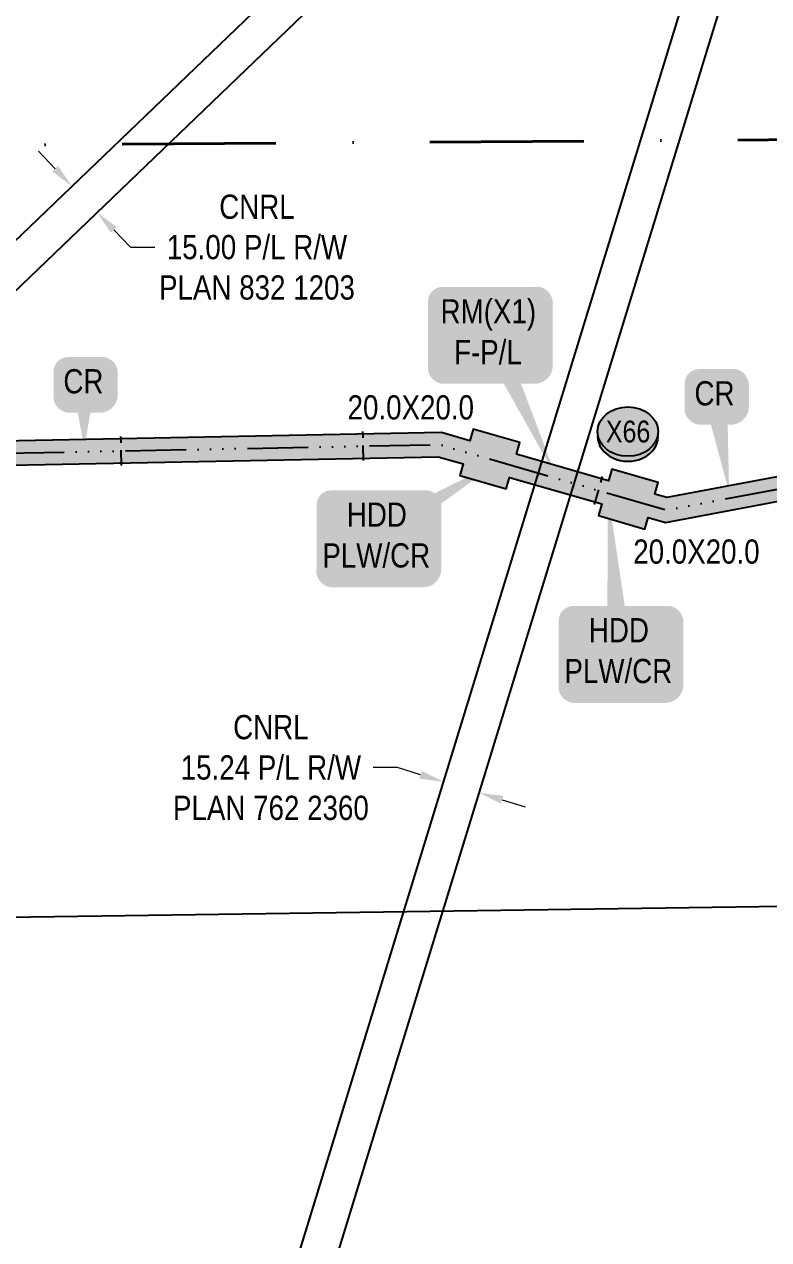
# Model space of a CAD drawing. Extents: x 72365 to 80261, y 6000112 to 6008999.
# Drawn here: x 78337 to 78645, y 6003437 to 6003939 of the extents above; entities that cross this region are included whole.
import ezdxf
from ezdxf.enums import TextEntityAlignment as Align

# ---------------------------------------------------------------- set-up
doc = ezdxf.new("R2010")
doc.units = 0
doc.header["$LTSCALE"] = 5
doc.header["$PDSIZE"] = 2.5
for name, pattern in [('COOP2', [10, 5, -1, 0, -1, 0, -1, 0, -1, 0, -1]), ('DASHDOT', [25.4, 12.7, -6.35, 0, -6.35]), ('foc-TIELINE', [1.875, 1.25, -0.625])]:
    doc.linetypes.add(name, pattern=pattern)
doc.layers.get('Defpoints').update_dxf_attribs({"color": 9})
for name, color, linetype, lineweight in [('AS-RECON EXISTING', 151, 'DASHDOT', 40), ('F-RW-T', 190, 'Continuous', 9), ('P-APEX RECON-TWS-T', 104, 'Continuous', 9)]:
    doc.layers.add(name, color=color, linetype=linetype, lineweight=lineweight)
for name, color, linetype in [('F-RW', 190, 'Continuous'), ('L-SEC', 7, 'Continuous'), ('P-APEX RECON PAY ITEMS', 240, 'Continuous'), ('P-APEX RECON-10m BUFFER', 51, 'COOP2'), ('P-APEX RECON-URBAN', 30, 'COOP2'), ('P-APEX RECON-WORK AREA', 104, 'Continuous'), ('P-BUFFER-PURPLE', 187, 'foc-TIELINE'), ('P-CROSSINGS', 250, 'Continuous')]:
    doc.layers.add(name, color=color, linetype=linetype)
doc.layers.add('P-APEX RECON-TO BE DRILLED-H', color=7, linetype='Continuous', true_color=0xffafe1)
doc.styles.add('80', font='ARIALN.TTF', dxfattribs={"height": 10})
doc.styles.add('80CG', font='ARIALN.TTF', dxfattribs={"height": 10})
doc.styles.add('80L', font='ARIALN.TTF', dxfattribs={"height": 10})
doc.styles.add('Crossing', font='ARIALN.TTF', dxfattribs={"height": 10})
doc.dimstyles.new('Compass 5 000', dxfattribs={"dimscale": 5, "dimtxt": 9, "dimasz": 2, "dimexe": 0.2, "dimexo": 0.0625, "dimgap": 0.5, "dimtad": 0, "dimtih": 1, "dimtoh": 1, "dimzin": 0, "dimdsep": 46, "dimtxsty": '80CG', "dimcen": 0.1, "dimse1": 1, "dimse2": 1, "dimclrd": 256, "dimclrt": 256, "dimaunit": 1, "dimadec": 4, "dimazin": 0, "dimtfac": 0.06, "dimtofl": 0, "dimtmove": 0, "dimatfit": 1, "dimfxl": 0.2, "dimtolj": 1, "dimtzin": 0, "dimlwd": -1, "dimarcsym": 0})

# ---------------------------------------------------------------- blocks, each defined once
blk = doc.blocks.new('*D411')
at = {"layer": 'Defpoints', "color": 0, "transparency": 16777216}
for p in [(78541.21, 6003725.61), (78555.82, 6003721.12), (78510.65, 6003626.01)]:
    blk.add_point(p, dxfattribs=at)
at = {"layer": 'F-RW-T', "transparency": 16777216}
for p, q in [((78491.53, 6003631.88), (78481.53, 6003631.88)), ((78501.09, 6003628.95), (78491.53, 6003631.88)), ((78534.81, 6003618.6), (78544.37, 6003615.66))]:
    blk.add_line(p, q, dxfattribs=at)
for points in [[(78501.58, 6003630.54), (78500.6, 6003627.35), (78510.65, 6003626.01)], [(78535.3, 6003620.19), (78534.32, 6003617), (78525.25, 6003621.53)]]:
    blk.add_solid(points, dxfattribs=at)
at = {"layer": 'F-RW-T', "transparency": 16777216, "insert": (78439.31, 6003631.88), "char_height": 10, "attachment_point": 5, "style": '80CG'}
blk.add_mtext('\\A1;CNRL\\P15.24 P/L R/W\\PPLAN 762 2360', dxfattribs=at)
blk = doc.blocks.new('*D415')
at = {"layer": 'Defpoints', "color": 0, "transparency": 16777216}
for p in [(78371.14, 6003885.44), (78381.5, 6003874.64), (78367.48, 6003861.18)]:
    blk.add_point(p, dxfattribs=at)
at = {"layer": 'F-RW-T', "transparency": 16777216}
for p, q in [((78350.19, 6003879.19), (78343.27, 6003886.4)), ((78374.4, 6003853.97), (78381.33, 6003846.75)), ((78381.33, 6003846.75), (78391.33, 6003846.75))]:
    blk.add_line(p, q, dxfattribs=at)
for points in [[(78351.39, 6003880.34), (78348.99, 6003878.04), (78357.12, 6003871.98)], [(78375.61, 6003855.12), (78373.2, 6003852.81), (78367.48, 6003861.18)]]:
    blk.add_solid(points, dxfattribs=at)
at = {"layer": 'F-RW-T', "transparency": 16777216, "insert": (78433.56, 6003846.75), "char_height": 10, "attachment_point": 5, "style": '80CG'}
blk.add_mtext('\\A1;CNRL\\P15.00 P/L R/W\\PPLAN 832 1203', dxfattribs=at)
blk = doc.blocks.new('*U1136')
at = {"true_color": 0xffffa8}
h = blk.add_hatch(color=51, dxfattribs=at)
edge = h.paths.add_edge_path()
edge.add_line((-6.5, -11.5), (6.5, -11.5))
edge.add_arc((6.5, -5.5), 6, 270, 360)
edge.add_line((12.5, -5.5), (12.5, 4))
edge.add_arc((6.5, 4), 6, 0, 90)
edge.add_line((6.5, 10), (-6.5, 10))
edge.add_arc((-6.5, 4), 6, 90, 180)
edge.add_line((-12.5, 4), (-12.5, -5.5))
edge.add_arc((-6.5, -5.5), 6, 180, 270)
at = {"color": 240, "flags": 128}
blk.add_lwpolyline([(-6.5, -11.5, 3, 3, 0), (6.5, -11.5, 3, 3, 0.414214), (12.5, -5.5, 3, 3, 0), (12.5, 4, 3, 0, 0.414214), (6.5, 10, 0, 0, 0), (-6.5, 10, 0, 0, 0.414214), (-12.5, 4, 0, 0, 0), (-12.5, -5.5, 0, 3, 0.414214)], format="xyseb", close=True, dxfattribs=at)
for points in [[(5.84, -40.93, 0, 10, 0), (0, 0, 5, 5, 0)], [(5.45, -7.08, 0, 10, 0), (0, 0, 5, 5, 0)]]:
    blk.add_lwpolyline(points, format="xyseb", dxfattribs=at)
at = {"color": 4, "style": '80'}
blk.add_attdef('OTHER_001', (-14.7, -5), '', height=10, dxfattribs=at)
blk = doc.blocks.new('*U1137')
at = {"true_color": 0xffffa8}
h = blk.add_hatch(color=51, dxfattribs=at)
edge = h.paths.add_edge_path()
edge.add_line((-19, -20), (19, -20))
edge.add_arc((19, -14), 6, 270, 360)
edge.add_line((25, -14), (25, 12.5))
edge.add_arc((19, 12.5), 6, 0, 90)
edge.add_line((19, 18.5), (-19, 18.5))
edge.add_arc((-19, 12.5), 6, 90, 180)
edge.add_line((-25, 12.5), (-25, -14))
edge.add_arc((-19, -14), 6, 180, 270)
at = {"color": 240, "flags": 128}
for points in [[(-4.66, 65.05, 0, 10, 0), (0, 0, 5, 5, 0)], [(5.45, -7.08, 0, 10, 0), (0, 0, 5, 5, 0)]]:
    blk.add_lwpolyline(points, format="xyseb", dxfattribs=at)
blk.add_lwpolyline([(-19, -20, 3, 3, 0), (19, -20, 3, 3, 0.414214), (25, -14, 3, 3, 0), (25, 12.5, 3, 0, 0.414214), (19, 18.5, 0, 0, 0), (-19, 18.5, 0, 0, 0.414214), (-25, 12.5, 0, 0, 0), (-25, -14, 0, 3, 0.414214)], format="xyseb", close=True, dxfattribs=at)
at = {"color": 4, "style": '80'}
blk.add_attdef('OTHER_001', (-14.7, -5), '', height=10, dxfattribs=at)
blk = doc.blocks.new('*U1138')
at = {"true_color": 0xffffa8}
h = blk.add_hatch(color=51, dxfattribs=at)
edge = h.paths.add_edge_path()
edge.add_line((-19, -20), (19, -20))
edge.add_arc((19, -14), 6, 270, 360)
edge.add_line((25, -14), (25, 12.5))
edge.add_arc((19, 12.5), 6, 0, 90)
edge.add_line((19, 18.5), (-19, 18.5))
edge.add_arc((-19, 12.5), 6, 90, 180)
edge.add_line((-25, 12.5), (-25, -14))
edge.add_arc((-19, -14), 6, 180, 270)
at = {"color": 240, "flags": 128}
for points in [[(50.47, 30.52, 0, 10, 0), (0, 0, 5, 5, 0)], [(5.45, -7.08, 0, 10, 0), (0, 0, 5, 5, 0)]]:
    blk.add_lwpolyline(points, format="xyseb", dxfattribs=at)
blk.add_lwpolyline([(-19, -20, 3, 3, 0), (19, -20, 3, 3, 0.414214), (25, -14, 3, 3, 0), (25, 12.5, 3, 0, 0.414214), (19, 18.5, 0, 0, 0), (-19, 18.5, 0, 0, 0.414214), (-25, 12.5, 0, 0, 0), (-25, -14, 0, 3, 0.414214)], format="xyseb", close=True, dxfattribs=at)
at = {"color": 4, "style": '80'}
blk.add_attdef('OTHER_001', (-14.7, -5), '', height=10, dxfattribs=at)
blk = doc.blocks.new('*U1139')
at = {"true_color": 0xffffa8}
h = blk.add_hatch(color=51, dxfattribs=at)
edge = h.paths.add_edge_path()
edge.add_line((-19, -20), (19, -20))
edge.add_arc((19, -14), 6, 270, 360)
edge.add_line((25, -14), (25, 12.5))
edge.add_arc((19, 12.5), 6, 0, 90)
edge.add_line((19, 18.5), (-19, 18.5))
edge.add_arc((-19, 12.5), 6, 90, 180)
edge.add_line((-25, 12.5), (-25, -14))
edge.add_arc((-19, -14), 6, 180, 270)
at = {"color": 240, "flags": 128}
blk.add_lwpolyline([(-19, -20, 3, 3, 0), (19, -20, 3, 3, 0.414214), (25, -14, 3, 3, 0), (25, 12.5, 3, 0, 0.414214), (19, 18.5, 0, 0, 0), (-19, 18.5, 0, 0, 0.414214), (-25, 12.5, 0, 0, 0), (-25, -14, 0, 3, 0.414214)], format="xyseb", close=True, dxfattribs=at)
for points in [[(28.09, -60.35, 0, 10, 0), (0, 0, 5, 5, 0)], [(5.45, -7.08, 0, 10, 0), (0, 0, 5, 5, 0)]]:
    blk.add_lwpolyline(points, format="xyseb", dxfattribs=at)
at = {"color": 4, "style": '80'}
blk.add_attdef('OTHER_001', (-14.7, -5), '', height=10, dxfattribs=at)
blk = doc.blocks.new('*U1140')
at = {"true_color": 0xffffa8}
h = blk.add_hatch(color=51, dxfattribs=at)
edge = h.paths.add_edge_path()
edge.add_line((-6.5, -11.5), (6.5, -11.5))
edge.add_arc((6.5, -5.5), 6, 270, 360)
edge.add_line((12.5, -5.5), (12.5, 4))
edge.add_arc((6.5, 4), 6, 0, 90)
edge.add_line((6.5, 10), (-6.5, 10))
edge.add_arc((-6.5, 4), 6, 90, 180)
edge.add_line((-12.5, 4), (-12.5, -5.5))
edge.add_arc((-6.5, -5.5), 6, 180, 270)
at = {"color": 240, "flags": 128}
blk.add_lwpolyline([(-6.5, -11.5, 3, 3, 0), (6.5, -11.5, 3, 3, 0.414214), (12.5, -5.5, 3, 3, 0), (12.5, 4, 3, 0, 0.414214), (6.5, 10, 0, 0, 0), (-6.5, 10, 0, 0, 0.414214), (-12.5, 4, 0, 0, 0), (-12.5, -5.5, 0, 3, 0.414214)], format="xyseb", close=True, dxfattribs=at)
for points in [[(0.15, -27.36, 0, 10, 0), (0, 0, 5, 5, 0)], [(5.45, -7.08, 0, 10, 0), (0, 0, 5, 5, 0)]]:
    blk.add_lwpolyline(points, format="xyseb", dxfattribs=at)
at = {"color": 4, "style": '80'}
blk.add_attdef('OTHER_001', (-14.7, -5), '', height=10, dxfattribs=at)
blk = doc.blocks.new('xing2')
h = blk.add_hatch(color=50)
h.dxf.hatch_style = 1
edge = h.paths.add_edge_path()
edge.add_ellipse((0, 0), major_axis=(-12.5, 0), ratio=0.816297, start_angle=0, end_angle=360)
h = blk.add_hatch(color=250)
h.dxf.hatch_style = 1
edge = h.paths.add_edge_path()
edge.add_ellipse((0, -2.05), major_axis=(-12.5, 0), ratio=0.816297, start_angle=0, end_angle=180)
edge.add_line((12.5, -2.05), (12.5, 0))
edge.add_ellipse((0, 0), major_axis=(-12.5, 0), ratio=0.816297, start_angle=0, end_angle=180, ccw=False)
edge.add_line((-12.5, 0), (-12.5, -2.05))
at = {"color": 250}
blk.add_ellipse((0, 0), major_axis=(-12.5, 0), ratio=0.816297, dxfattribs=at)
blk.add_ellipse((0, -2.05), major_axis=(-12.5, 0), ratio=0.816297, start_param=0, end_param=3.141593, dxfattribs=at)
at = {"color": 250, "style": 'Crossing'}
blk.add_attdef('CROSSING', text='', height=9, dxfattribs=at).set_placement((0.09, 0.02), align=Align.MIDDLE_CENTER)
at = {"color": 250, "style": 'Crossing', "flags": 1}
for tag, p in [('OWNER', (0.09, -12.49)), ('DESCRIPTION', (0.09, -25.77)), ('LOCATION', (0.09, -39.3)), ('DWG_REF', (0.09, -52.84))]:
    blk.add_attdef(tag, text='', height=9, dxfattribs=at).set_placement(p, align=Align.MIDDLE_CENTER)

msp = doc.modelspace()

# ---------------------------------------------------------------- hatches: boundary and pattern name
at = {"layer": 'P-APEX RECON-10m BUFFER'}
h = msp.add_hatch(color=256, dxfattribs=at)
h.dxf.hatch_style = 1
h.paths.add_polyline_path([(79035.572, 6003778.047), (78768.966, 6003773.463), (78767.835, 6003779.484), (78748.195, 6003775.792), (78749.118, 6003770.882), (78714.152, 6003764.309), (78713.229, 6003769.219), (78693.589, 6003765.528), (78694.512, 6003760.618), (78602.822, 6003743.383), (78597.913, 6003744.802), (78599.3, 6003749.601), (78580.102, 6003755.149), (78578.715, 6003750.35), (78540.665, 6003761.346), (78542.052, 6003766.146), (78522.854, 6003771.694), (78521.467, 6003766.894), (78509.699, 6003770.295), (78230.149, 6003764.715), (78230.31, 6003754.725), (78234.199, 6003754.803), (78234.398, 6003744.813), (78234.93, 6003744.824), (78234.492, 6003568.597), (78239.488, 6003568.668), (78239.926, 6003744.923), (78254.378, 6003745.212), (78254.178, 6003755.201), (78508.382, 6003760.275), (78518.693, 6003757.295), (78517.306, 6003752.496), (78536.504, 6003746.948), (78537.891, 6003751.747), (78575.941, 6003740.751), (78574.554, 6003735.952), (78593.752, 6003730.404), (78595.139, 6003735.203), (78602.332, 6003733.124), (78696.358, 6003750.798), (78697.281, 6003745.888), (78716.92, 6003749.58), (78715.997, 6003754.49), (78750.964, 6003761.062), (78751.887, 6003756.153), (78771.526, 6003759.844), (78770.839, 6003763.502), (79035.733, 6003768.057)])
at = {"layer": 'P-APEX RECON-TO BE DRILLED-H'}
h = msp.add_hatch(color=256, dxfattribs=at)
h.dxf.hatch_style = 1
h.paths.add_polyline_path([(78578.49, 6003745.174), (78579.888, 6003750.011), (78534.984, 6003762.988), (78532.21, 6003753.389), (78577.114, 6003740.412)])

# ---------------------------------------------------------------- linework, layer by layer
at = {"layer": 'AS-RECON EXISTING', "flags": 128}
msp.add_lwpolyline([(79710.357, 6003901.658), (79709.16, 6003898.707), (79697.81, 6003898.432), (79670.054, 6003898.351), (79659.806, 6003898.106), (79641.459, 6003897.809), (78245.383, 6003888.424), (78229.841, 6003887.77), (78208.97, 6003887.039), (78200.911, 6003887.563), (78180.358, 6003885.99), (78175.925, 6003885.752)], dxfattribs=at)
at = {"layer": 'F-RW', "flags": 128}
for points in [[(78229.866, 6003779.651), (78261.452, 6003780.175), (78540.903, 6004048.356), (78556.627, 6004063.449), (78572.602, 6004078.784), (78588.32, 6004093.933), (78600.928, 6004106.027), (78648.067, 6004134.719), (78867.586, 6004254.601), (79025.777, 6004380.938), (79030.54, 6004384.779), (79074.369, 6004419.716), (79141.253, 6004485.868)], [(79206.356, 6004486.794), (79104.264, 6004385.816), (78892.795, 6004216.929), (78670.701, 6004095.617), (78664.576, 6004075.671), (78510.206, 6003572.437), (78479.371, 6003472.081), (78294.439, 6002870.114), (78271.266, 6002794.685), (78245.93, 6002792.772), (78245.684, 6002808.038), (78259.755, 6002809.093), (78278.43, 6002869.881), (78463.338, 6003471.85), (78495.592, 6003576.96), (78657.952, 6004105.988), (78884.259, 6004229.564), (79094.335, 6004397.345), (79184.437, 6004486.482)], [(78230.106, 6003764.666), (78267.586, 6003765.287), (78562.699, 6004048.587), (78578.419, 6004063.617), (78594.393, 6004078.996), (78610.124, 6004094.084)]]:
    msp.add_lwpolyline(points, dxfattribs=at)
at = {"layer": 'L-SEC', "flags": 128}
msp.add_lwpolyline([(79038.767, 6003580.057), (78233.311, 6003568.58)], dxfattribs=at)
at = {"layer": 'P-APEX RECON-URBAN', "flags": 128}
msp.add_lwpolyline([(78177.723, 6003758.672), (78509.041, 6003765.285), (78602.577, 6003738.254), (78762.74, 6003768.359), (79657.116, 6003783.739), (79694.619, 6003897.496), (79710.36, 6003901.8)], dxfattribs=at)
at = {"layer": 'P-APEX RECON-WORK AREA', "flags": 128}
for points in [[(78694.512, 6003760.618), (78602.822, 6003743.383), (78597.913, 6003744.802), (78599.3, 6003749.601), (78580.102, 6003755.149), (78578.715, 6003750.35), (78540.665, 6003761.346), (78542.052, 6003766.146), (78522.854, 6003771.694), (78521.467, 6003766.894), (78509.699, 6003770.295), (78230.149, 6003764.715)], [(78254.178, 6003755.201), (78508.382, 6003760.275), (78518.693, 6003757.295), (78517.306, 6003752.496), (78536.504, 6003746.948), (78537.891, 6003751.747), (78575.941, 6003740.751), (78574.554, 6003735.952), (78593.752, 6003730.404), (78595.139, 6003735.203), (78602.332, 6003733.124), (78696.358, 6003750.798)]]:
    msp.add_lwpolyline(points, dxfattribs=at)
at = {"layer": 'P-BUFFER-PURPLE'}
for p, q in [((78377.636, 6003756.666), (78377.397, 6003768.654)), ((78477.533, 6003758.66), (78477.294, 6003770.647)), ((78572.975, 6003740.568), (78576.304, 6003752.087))]:
    msp.add_line(p, q, dxfattribs=at)

# ---------------------------------------------------------------- block references
at = {"layer": 'P-APEX RECON PAY ITEMS'}
ref = msp.add_blockref('*U1139', (78529.196, 6003811.892), dxfattribs=at)
ref.add_attrib('OTHER_001', 'RM(X1)', (78509.381, 6003815.307), dxfattribs={"layer": '0', "color": 4, "height": 10, "style": '80'})
ref.add_attrib('OTHER_002', 'F-P/L', (78514.926, 6003798.47), dxfattribs={"layer": '0', "color": 4, "height": 10, "style": '80'})
ref = msp.add_blockref('*U1140', (78362.082, 6003791.422), dxfattribs=at)
ref.add_attrib('OTHER_001', 'CR', (78353.62, 6003786.419), dxfattribs={"layer": '0', "color": 4, "height": 10, "style": '80'})
ref = msp.add_blockref('*U1136', (78622.701, 6003786.464), dxfattribs=at)
ref.add_attrib('OTHER_001', 'CR', (78614.239, 6003781.46), dxfattribs={"layer": '0', "color": 4, "height": 10, "style": '80'})
ref = msp.add_blockref('*U1138', (78483.181, 6003727.854), dxfattribs=at)
ref.add_attrib('OTHER_001', 'HDD', (78470.654, 6003731.362), dxfattribs={"layer": '0', "color": 4, "height": 10, "style": '80'})
ref.add_attrib('OTHER_002', 'PLW/CR', (78460.548, 6003714.518), dxfattribs={"layer": '0', "color": 4, "height": 10, "style": '80'})
ref = msp.add_blockref('*U1137', (78583.153, 6003680.127), dxfattribs=at)
ref.add_attrib('OTHER_001', 'HDD', (78570.626, 6003683.635), dxfattribs={"layer": '0', "color": 4, "height": 10, "style": '80'})
ref.add_attrib('OTHER_002', 'PLW/CR', (78560.52, 6003666.791), dxfattribs={"layer": '0', "color": 4, "height": 10, "style": '80'})
at = {"layer": 'P-CROSSINGS'}
msp.add_blockref('xing2', (78586.733, 6003770.644), dxfattribs=at).add_auto_attribs({'CROSSING': 'X66'})

# ---------------------------------------------------------------- texts
at = {"layer": 'P-APEX RECON-TWS-T', "char_height": 9.9917, "attachment_point": 1, "style": '80L'}
for insert in [(78470.985, 6003785.634), (78588.954, 6003726.101)]:
    msp.add_mtext_dynamic_manual_height_columns('20.0X20.0', width=10.35424, gutter_width=50, heights=[0], dxfattribs=dict(at, insert=insert))

# ---------------------------------------------------------------- dimensions: what is measured, and where the dimension line sits
at = {"layer": 'F-RW-T'}
for base, p1, p2, angle, text, picture, middle in [((78367.479, 6003861.181), (78371.137, 6003885.437), (78381.501, 6003874.642), 313.83, 'CNRL\\P15.00 P/L R/W\\PPLAN 832 1203', '*D415', (78433.56, 6003846.753)), ((78510.646, 6003626.012), (78555.817, 6003721.125), (78541.212, 6003725.607), 162.93862, 'CNRL\\P15.24 P/L R/W\\PPLAN 762 2360', '*D411', (78439.306, 6003631.88))]:
    dim = msp.add_linear_dim(base=base, p1=p1, p2=p2, angle=angle, text=text, dimstyle='Compass 5 000', dxfattribs=at)
    dim.commit()
    dim.dimension.update_dxf_attribs({"geometry": picture, "text_midpoint": middle, "dimtype": 161})

doc.saveas('drawing.dxf')
